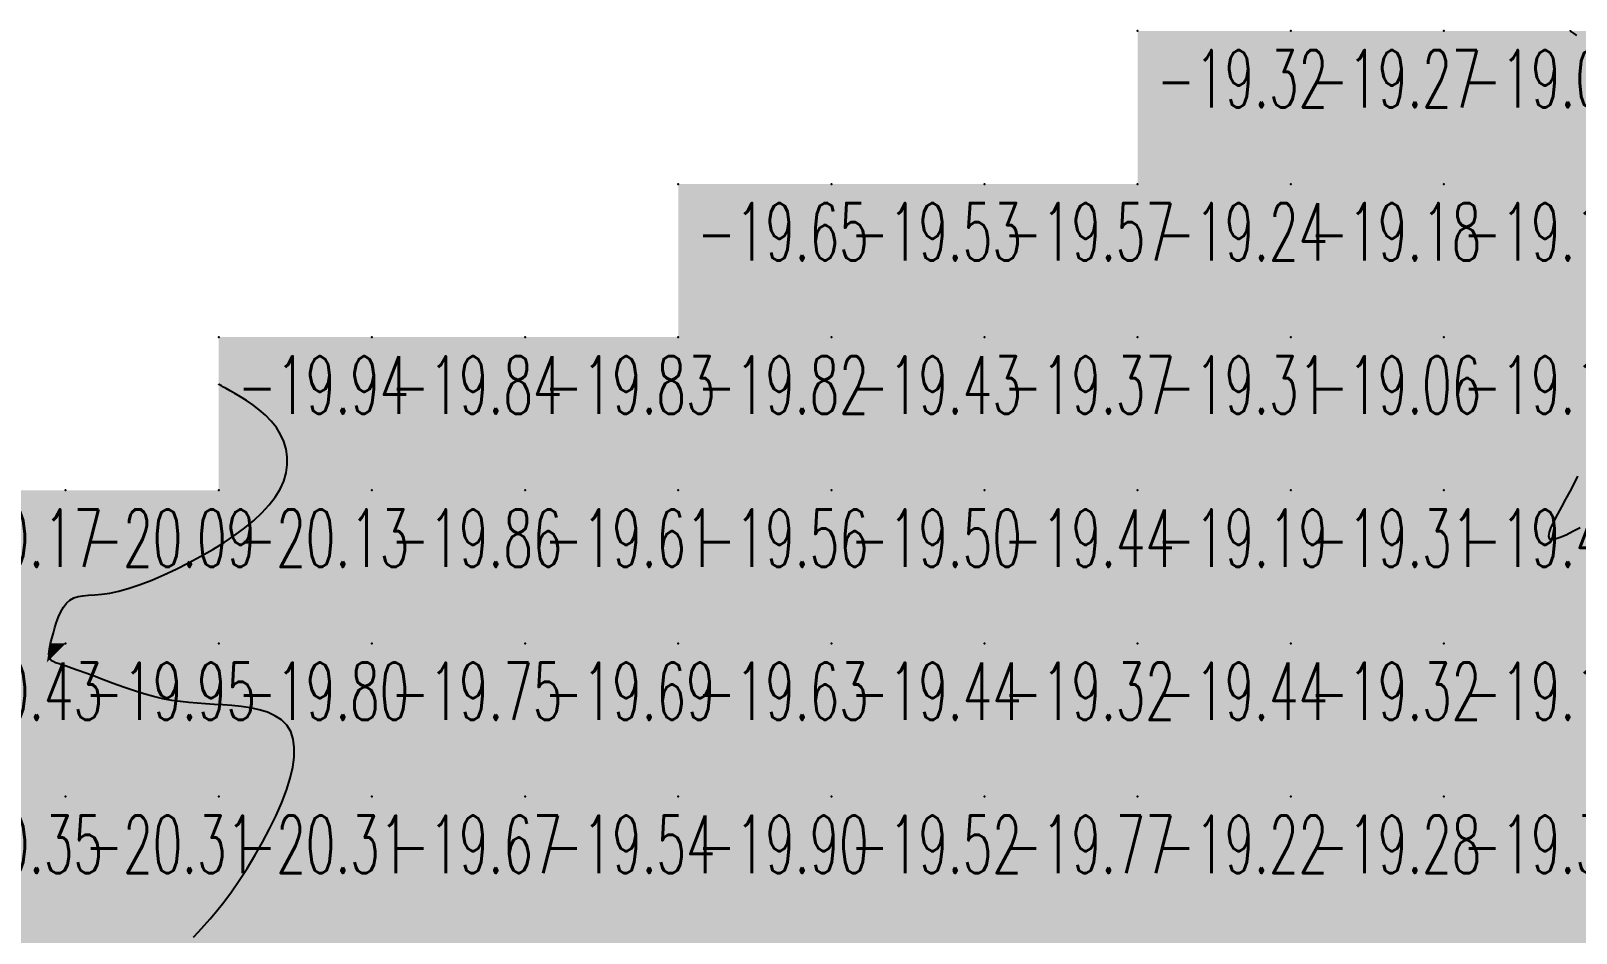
# Model space of a CAD drawing. Header units: millimetres. Extents: x 88261 to 90953, y 390274 to 392322.
# Drawn here: x 89058 to 89158.9, y 391968.3 to 392027.2 of the extents above; entities that cross this region are included whole.
import ezdxf
from ezdxf.enums import TextEntityAlignment as Align

# ---------------------------------------------------------------- set-up
doc = ezdxf.new("R2010")
doc.units = ezdxf.units.MM
doc.header["$LTSCALE"] = 25
for name, color, linetype in [('CN_03_00', 7, 'Continuous'), ('CN_04_00', 242, 'Continuous'), ('COTEAlt', 7, 'Continuous'), ('TN_COLORIAGE', 7, 'Continuous')]:
    doc.layers.add(name, color=color, linetype=linetype)
doc.styles.add('Simplex 1.0', font='Simplex.shx', dxfattribs={"width": 0.99, "height": 2.5})
doc.styles.get("Standard").update_dxf_attribs({"font": 'times.ttf'})

# ---------------------------------------------------------------- blocks, each defined once
blk = doc.blocks.new('COTE')
at = {"color": 0}
blk.add_point((0, 0), dxfattribs=at)
at = {"layer": 'COTEAlt'}
blk.add_attdef('ALT', text='', height=3.75, dxfattribs=at).set_placement((1.25, -1.25), align=Align.TOP_LEFT)

msp = doc.modelspace()

# ---------------------------------------------------------------- linework, layer by layer
at = {"layer": 'CN_03_00', "elevation": -19, "flags": 128}
for points in [[(89158.5, 392027.24), (89158.5, 392027.24), (89158.51, 392027.24), (89158.51, 392027.23), (89158.52, 392027.22), (89158.54, 392027.21), (89158.57, 392027.19), (89158.61, 392027.16), (89158.67, 392027.11), (89158.74, 392027.06), (89158.82, 392027), (89158.92, 392026.93)], [(89158.98, 391998.16), (89158.73, 391997.67), (89158.47, 391997.16), (89158.19, 391996.65), (89157.92, 391996.15), (89157.66, 391995.67), (89157.42, 391995.22), (89157.24, 391994.83), (89157.12, 391994.5), (89157.07, 391994.24), (89157.12, 391994.08), (89157.27, 391994.02), (89157.52, 391994.06), (89157.84, 391994.17), (89158.23, 391994.34), (89158.67, 391994.56), (89159.15, 391994.81)]]:
    msp.add_lwpolyline(points, dxfattribs=at)
at = {"layer": 'CN_04_00', "elevation": -20, "flags": 128}
msp.add_lwpolyline([(89068.6, 391968.05), (89068.93, 391968.41), (89069.3, 391968.81), (89069.69, 391969.26), (89070.12, 391969.77), (89070.58, 391970.35), (89071.07, 391971.01), (89071.58, 391971.75), (89072.1, 391972.55), (89072.61, 391973.39), (89073.1, 391974.25), (89073.57, 391975.13), (89073.99, 391976), (89074.36, 391976.84), (89074.67, 391977.66), (89074.91, 391978.43), (89075.08, 391979.15), (89075.17, 391979.82), (89075.18, 391980.44), (89075.11, 391980.99), (89074.95, 391981.48), (89074.69, 391981.9), (89074.35, 391982.24), (89073.92, 391982.52), (89073.43, 391982.74), (89072.89, 391982.9), (89072.31, 391983.03), (89071.71, 391983.12), (89071.11, 391983.18), (89070.51, 391983.23), (89069.94, 391983.26), (89069.38, 391983.3), (89068.84, 391983.33), (89068.29, 391983.38), (89067.74, 391983.44), (89067.18, 391983.52), (89066.6, 391983.63), (89065.99, 391983.77), (89065.35, 391983.95), (89064.69, 391984.16), (89064.02, 391984.38), (89063.36, 391984.62), (89062.72, 391984.86), (89062.12, 391985.09), (89061.56, 391985.3), (89061.06, 391985.48), (89060.64, 391985.63), (89060.29, 391985.75), (89060, 391985.84), (89059.77, 391985.92), (89059.58, 391985.98), (89059.44, 391986.05), (89059.33, 391986.11), (89059.26, 391986.19), (89059.21, 391986.29), (89059.17, 391986.4), (89059.16, 391986.54), (89059.17, 391986.7), (89059.2, 391986.88), (89059.24, 391987.1), (89059.29, 391987.35), (89059.36, 391987.63), (89059.45, 391987.94), (89059.55, 391988.28), (89059.66, 391988.63), (89059.79, 391988.98), (89059.94, 391989.31), (89060.12, 391989.61), (89060.31, 391989.87), (89060.53, 391990.07), (89060.78, 391990.21), (89061.06, 391990.3), (89061.38, 391990.35), (89061.74, 391990.38), (89062.15, 391990.41), (89062.62, 391990.46), (89063.14, 391990.53), (89063.73, 391990.66), (89064.39, 391990.84), (89065.11, 391991.08), (89065.87, 391991.38), (89066.66, 391991.71), (89067.47, 391992.09), (89068.28, 391992.5), (89069.08, 391992.93), (89069.85, 391993.37), (89070.6, 391993.83), (89071.29, 391994.3), (89071.94, 391994.78), (89072.54, 391995.27), (89073.07, 391995.77), (89073.54, 391996.28), (89073.94, 391996.79), (89074.26, 391997.31), (89074.49, 391997.84), (89074.64, 391998.37), (89074.72, 391998.9), (89074.72, 391999.42), (89074.64, 391999.93), (89074.5, 392000.42), (89074.29, 392000.89), (89074.01, 392001.34), (89073.68, 392001.76), (89073.3, 392002.14), (89072.89, 392002.5), (89072.47, 392002.82), (89072.05, 392003.1), (89071.66, 392003.35), (89071.29, 392003.57), (89070.99, 392003.74), (89070.74, 392003.88), (89070.56, 392003.98), (89070.43, 392004.06), (89070.34, 392004.11), (89070.29, 392004.14), (89070.26, 392004.15), (89070.25, 392004.16), (89070.25, 392004.16)], dxfattribs=at)
at = {"layer": 'TN_COLORIAGE', "color": 213}
for points in [[(89130.25, 392027.24, -19.27), (89130.25, 392017.24, -19.27), (89140.25, 392027.24, -19.27)], [(89140.25, 392017.24, -19.24), (89140.25, 392027.24, -19.24), (89130.25, 392017.24, -19.24)], [(89140.25, 392027.24, -19.05), (89140.25, 392017.24, -19.05), (89150.25, 392027.24, -19.05)], [(89150.25, 392017.24, -19.18), (89150.25, 392027.24, -19.18), (89140.25, 392017.24, -19.18)], [(89150.25, 392017.24, -19), (89159.5, 392026.49, -19), (89150.25, 392027.24, -19), (89158.5, 392027.24, -19)], [(89150.25, 392017.24, -19), (89159.5, 392026.49, -19), (89160.25, 392017.24, -19), (89160.25, 392025.61, -19)], [(89100.25, 392017.24, -19.53), (89100.25, 392007.24, -19.53), (89110.25, 392017.24, -19.53)], [(89110.25, 392007.24, -19.82), (89110.25, 392017.24, -19.82), (89100.25, 392007.24, -19.82)], [(89110.25, 392017.24, -19.57), (89110.25, 392007.24, -19.57), (89120.25, 392017.24, -19.57)], [(89120.25, 392007.24, -19.43), (89120.25, 392017.24, -19.43), (89110.25, 392007.24, -19.43)], [(89130.25, 392007.24, -19.37), (89130.25, 392017.24, -19.37), (89120.25, 392007.24, -19.37)], [(89120.25, 392017.24, -19.24), (89120.25, 392007.24, -19.24), (89130.25, 392017.24, -19.24)], [(89130.25, 392007.24, -19.18), (89140.25, 392007.24, -19.18), (89140.25, 392017.24, -19.18)], [(89130.25, 392017.24, -19.18), (89130.25, 392007.24, -19.18), (89140.25, 392017.24, -19.18)], [(89140.25, 392017.24, -19.12), (89140.25, 392007.24, -19.12), (89150.25, 392017.24, -19.12)], [(89140.25, 392007.24, -19.12), (89150.25, 392007.24, -19.12), (89150.25, 392017.24, -19.12)], [(89150.25, 392017.24, -19.05), (89150.25, 392007.24, -19.05), (89160.25, 392017.24, -19.05)], [(89150.25, 392007.24, -19.05), (89160.25, 392007.24, -19.05), (89160.25, 392017.24, -19.05)], [(89070.25, 392004.16, -19.84), (89074.67, 392001.66, -19.84), (89070.25, 392007.24, -19.84), (89080.25, 392007.24, -19.84)], [(89075.15, 391997.24, -19.84), (89074.67, 392001.66, -19.84), (89080.25, 391997.24, -19.84), (89080.25, 392007.24, -19.84)], [(89080.25, 392007.24, -19.83), (89080.25, 391997.24, -19.83), (89090.25, 392007.24, -19.83)], [(89090.25, 391997.24, -19.86), (89090.25, 392007.24, -19.86), (89080.25, 391997.24, -19.86)], [(89100.25, 391997.24, -19.61), (89100.25, 392007.24, -19.61), (89090.25, 391997.24, -19.61)], [(89090.25, 392007.24, -19.82), (89090.25, 391997.24, -19.82), (89100.25, 392007.24, -19.82)], [(89100.25, 391997.24, -19.43), (89110.25, 391997.24, -19.43), (89110.25, 392007.24, -19.43)], [(89100.25, 392007.24, -19.43), (89100.25, 391997.24, -19.43), (89110.25, 392007.24, -19.43)], [(89110.25, 392007.24, -19.37), (89110.25, 391997.24, -19.37), (89120.25, 392007.24, -19.37)], [(89110.25, 391997.24, -19.37), (89120.25, 391997.24, -19.37), (89120.25, 392007.24, -19.37)], [(89120.25, 392007.24, -19.31), (89120.25, 391997.24, -19.31), (89130.25, 392007.24, -19.31)], [(89120.25, 391997.24, -19.31), (89130.25, 391997.24, -19.31), (89130.25, 392007.24, -19.31)], [(89130.25, 392007.24, -19.06), (89130.25, 391997.24, -19.06), (89140.25, 392007.24, -19.06)], [(89130.25, 391997.24, -19.06), (89140.25, 391997.24, -19.06), (89140.25, 392007.24, -19.06)], [(89140.25, 392007.24, -19.18), (89140.25, 391997.24, -19.18), (89150.25, 392007.24, -19.18)], [(89140.25, 391997.24, -19.18), (89150.25, 391997.24, -19.18), (89150.25, 392007.24, -19.18)], [(89150.25, 391997.24, -19), (89158.65, 391997.24, -19), (89160.25, 392007.24, -19), (89160.25, 392001.08, -19)], [(89150.25, 392007.24, -19.14), (89150.25, 391997.24, -19.14), (89160.25, 392007.24, -19.14)], [(89070.25, 391987.24, -19.86), (89080.25, 391987.24, -19.86), (89080.25, 391997.24, -19.86)], [(89075.15, 391997.24, -19.8), (89070.25, 391993.26, -19.8), (89080.25, 391997.24, -19.8), (89070.25, 391987.24, -19.8)], [(89080.25, 391997.24, -19.61), (89080.25, 391987.24, -19.61), (89090.25, 391997.24, -19.61)], [(89080.25, 391987.24, -19.61), (89090.25, 391987.24, -19.61), (89090.25, 391997.24, -19.61)], [(89090.25, 391997.24, -19.56), (89090.25, 391987.24, -19.56), (89100.25, 391997.24, -19.56)], [(89090.25, 391987.24, -19.56), (89100.25, 391987.24, -19.56), (89100.25, 391997.24, -19.56)], [(89100.25, 391997.24, -19.5), (89100.25, 391987.24, -19.5), (89110.25, 391997.24, -19.5)], [(89100.25, 391987.24, -19.5), (89110.25, 391987.24, -19.5), (89110.25, 391997.24, -19.5)], [(89110.25, 391997.24, -19.44), (89110.25, 391987.24, -19.44), (89120.25, 391997.24, -19.44)], [(89110.25, 391987.24, -19.44), (89120.25, 391987.24, -19.44), (89120.25, 391997.24, -19.44)], [(89120.25, 391987.24, -19.19), (89130.25, 391987.24, -19.19), (89130.25, 391997.24, -19.19)], [(89120.25, 391997.24, -19.19), (89120.25, 391987.24, -19.19), (89130.25, 391997.24, -19.19)], [(89130.25, 391997.24, -19.31), (89130.25, 391987.24, -19.31), (89140.25, 391997.24, -19.31)], [(89130.25, 391987.24, -19.31), (89140.25, 391987.24, -19.31), (89140.25, 391997.24, -19.31)], [(89140.25, 391997.24, -19.46), (89140.25, 391987.24, -19.46), (89150.25, 391997.24, -19.46)], [(89140.25, 391987.24, -19.46), (89150.25, 391987.24, -19.46), (89150.25, 391997.24, -19.46)], [(89150.25, 391997.24, -19), (89158.65, 391997.24, -19), (89150.25, 391987.24, -19), (89155.95, 391992.94, -19)], [(89160.25, 391987.24, -19), (89160.25, 391995.48, -19), (89150.25, 391987.24, -19), (89155.95, 391992.94, -19)], [(89062.98, 391989.97, -19.8), (89070.25, 391993.26, -19.8), (89060.25, 391987.24, -19.8), (89070.25, 391987.24, -19.8)], [(89060.25, 391990.81, -19.95), (89059.23, 391987.24, -19.95), (89060.25, 391987.24, -19.95)], [(89060.25, 391990.81, -19.95), (89062.98, 391989.97, -19.95), (89060.25, 391987.24, -19.95)], [(89059.02, 391986.01, -19.95), (89059.23, 391987.24, -19.95), (89060.25, 391987.24, -19.95)], [(89060.25, 391985.88, -19.95), (89059.02, 391986.01, -19.95), (89060.25, 391987.24, -19.95)], [(89060.25, 391985.88, -19.8), (89066.37, 391983.36, -19.8), (89060.25, 391987.24, -19.8), (89070.25, 391987.24, -19.8)], [(89070.25, 391983.32, -19.8), (89066.37, 391983.36, -19.8), (89070.25, 391987.24, -19.8)], [(89070.25, 391983.32, -19.75), (89075.72, 391982.71, -19.75), (89070.25, 391987.24, -19.75), (89080.25, 391987.24, -19.75)], [(89075.72, 391982.71, -19.67), (89075.05, 391977.24, -19.67), (89080.25, 391987.24, -19.67), (89080.25, 391977.24, -19.67)], [(89080.25, 391987.24, -19.69), (89080.25, 391977.24, -19.69), (89090.25, 391987.24, -19.69)], [(89080.25, 391977.24, -19.69), (89090.25, 391977.24, -19.69), (89090.25, 391987.24, -19.69)], [(89090.25, 391977.24, -19.63), (89100.25, 391977.24, -19.63), (89100.25, 391987.24, -19.63)], [(89090.25, 391987.24, -19.63), (89090.25, 391977.24, -19.63), (89100.25, 391987.24, -19.63)], [(89100.25, 391987.24, -19.44), (89100.25, 391977.24, -19.44), (89110.25, 391987.24, -19.44)], [(89100.25, 391977.24, -19.44), (89110.25, 391977.24, -19.44), (89110.25, 391987.24, -19.44)], [(89110.25, 391987.24, -19.32), (89110.25, 391977.24, -19.32), (89120.25, 391987.24, -19.32)], [(89110.25, 391977.24, -19.32), (89120.25, 391977.24, -19.32), (89120.25, 391987.24, -19.32)], [(89120.25, 391987.24, -19.44), (89120.25, 391977.24, -19.44), (89130.25, 391987.24, -19.44)], [(89120.25, 391977.24, -19.44), (89130.25, 391977.24, -19.44), (89130.25, 391987.24, -19.44)], [(89130.25, 391977.24, -19.32), (89140.25, 391977.24, -19.32), (89140.25, 391987.24, -19.32)], [(89130.25, 391987.24, -19.32), (89130.25, 391977.24, -19.32), (89140.25, 391987.24, -19.32)], [(89140.25, 391987.24, -19.12), (89140.25, 391977.24, -19.12), (89150.25, 391987.24, -19.12)], [(89140.25, 391977.24, -19.12), (89150.25, 391977.24, -19.12), (89150.25, 391987.24, -19.12)], [(89150.25, 391987.24, -19.41), (89150.25, 391977.24, -19.41), (89160.25, 391987.24, -19.41)], [(89150.25, 391977.24, -19.41), (89160.25, 391977.24, -19.41), (89160.25, 391987.24, -19.41)], [(89070.25, 391969.4, -19.67), (89075.05, 391977.24, -19.67), (89070.25, 391967.24, -19.67), (89080.25, 391977.24, -19.67)], [(89070.25, 391967.24, -19.67), (89080.25, 391967.24, -19.67), (89080.25, 391977.24, -19.67)], [(89080.25, 391977.24, -19.54), (89080.25, 391967.24, -19.54), (89090.25, 391977.24, -19.54)], [(89080.25, 391967.24, -19.54), (89090.25, 391967.24, -19.54), (89090.25, 391977.24, -19.54)], [(89090.25, 391977.24, -19.9), (89090.25, 391967.24, -19.9), (89100.25, 391977.24, -19.9)], [(89090.25, 391967.24, -19.9), (89100.25, 391967.24, -19.9), (89100.25, 391977.24, -19.9)], [(89100.25, 391967.24, -19.52), (89110.25, 391967.24, -19.52), (89110.25, 391977.24, -19.52)], [(89100.25, 391977.24, -19.52), (89100.25, 391967.24, -19.52), (89110.25, 391977.24, -19.52)], [(89110.25, 391977.24, -19.77), (89110.25, 391967.24, -19.77), (89120.25, 391977.24, -19.77)], [(89110.25, 391967.24, -19.77), (89120.25, 391967.24, -19.77), (89120.25, 391977.24, -19.77)], [(89120.25, 391977.24, -19.22), (89120.25, 391967.24, -19.22), (89130.25, 391977.24, -19.22)], [(89120.25, 391967.24, -19.22), (89130.25, 391967.24, -19.22), (89130.25, 391977.24, -19.22)], [(89130.25, 391977.24, -19.28), (89130.25, 391967.24, -19.28), (89140.25, 391977.24, -19.28)], [(89130.25, 391967.24, -19.28), (89140.25, 391967.24, -19.28), (89140.25, 391977.24, -19.28)], [(89140.25, 391967.24, -19.31), (89150.25, 391967.24, -19.31), (89150.25, 391977.24, -19.31)], [(89140.25, 391977.24, -19.31), (89140.25, 391967.24, -19.31), (89150.25, 391977.24, -19.31)], [(89150.25, 391977.24, -19.47), (89150.25, 391967.24, -19.47), (89160.25, 391977.24, -19.47)], [(89150.25, 391967.24, -19.47), (89160.25, 391967.24, -19.47), (89160.25, 391977.24, -19.47)], [(89067.44, 391967.24, -19.92), (89070.25, 391969.4, -19.92), (89070.25, 391967.24, -19.92)]]:
    msp.add_solid(points, dxfattribs=at)
at = {"layer": 'TN_COLORIAGE', "color": 203}
for points in [[(89158.5, 392027.24, -18.99), (89159.5, 392026.49, -18.99), (89160.25, 392027.24, -18.99)], [(89160.25, 392001.08, -18.91), (89158.65, 391997.24, -18.91), (89160.25, 391997.24, -18.91)], [(89155.95, 391992.94, -18.91), (89158.65, 391997.24, -18.91), (89160.25, 391997.24, -18.91)], [(89155.95, 391992.94, -18.91), (89160.25, 391995.48, -18.91), (89160.25, 391997.24, -18.91)]]:
    msp.add_solid(points, dxfattribs=at)
at = {"layer": 'TN_COLORIAGE', "color": 223}
for points in [[(89074.67, 392001.66, -20.13), (89070.25, 392004.16, -20.13), (89070.25, 391997.24, -20.13)], [(89074.67, 392001.66, -20.13), (89075.15, 391997.24, -20.13), (89070.25, 391997.24, -20.13)], [(89050.25, 391997.24, -20.09), (89050.25, 391987.24, -20.09), (89060.25, 391997.24, -20.09)], [(89050.25, 391987.24, -20), (89059.23, 391987.24, -20), (89060.25, 391997.24, -20), (89060.25, 391990.81, -20)], [(89070.25, 391997.24, -20), (89062.98, 391989.97, -20), (89060.25, 391997.24, -20), (89060.25, 391990.81, -20)], [(89070.25, 391993.26, -20.13), (89062.98, 391989.97, -20.13), (89070.25, 391997.24, -20.13)], [(89070.25, 391993.26, -20.13), (89075.15, 391997.24, -20.13), (89070.25, 391997.24, -20.13)], [(89050.25, 391987.24, -20), (89059.23, 391987.24, -20), (89050.25, 391977.24, -20), (89059.02, 391986.01, -20)], [(89050.25, 391977.24, -20), (89059.02, 391986.01, -20), (89060.25, 391977.24, -20), (89060.25, 391985.88, -20)], [(89066.37, 391983.36, -20.31), (89060.25, 391985.88, -20.31), (89060.25, 391977.24, -20.31)], [(89060.25, 391977.24, -20), (89066.37, 391983.36, -20), (89070.25, 391977.24, -20), (89070.25, 391983.32, -20)], [(89075.72, 391982.71, -20.31), (89070.25, 391983.32, -20.31), (89070.25, 391977.24, -20.31)], [(89075.05, 391977.24, -20.31), (89075.72, 391982.71, -20.31), (89070.25, 391977.24, -20.31)], [(89050.25, 391977.24, -20.31), (89050.25, 391967.24, -20.31), (89060.25, 391977.24, -20.31)], [(89050.25, 391967.24, -20.31), (89060.25, 391967.24, -20.31), (89060.25, 391977.24, -20.31)], [(89070.25, 391977.24, -20), (89070.25, 391969.4, -20), (89060.25, 391967.24, -20), (89067.44, 391967.24, -20)], [(89060.25, 391977.24, -20.31), (89060.25, 391967.24, -20.31), (89070.25, 391977.24, -20.31)], [(89075.05, 391977.24, -20.31), (89070.25, 391969.4, -20.31), (89070.25, 391977.24, -20.31)]]:
    msp.add_solid(points, dxfattribs=at)

# ---------------------------------------------------------------- block references
at = {"layer": 'COTEAlt'}
ref = msp.add_blockref('COTE', (89130.25, 392027.24), dxfattribs=at)
ref.add_attrib('ALT', '-19.32', dxfattribs={"height": 3.75, "style": 'Simplex 1.0', "width": 0.6}).set_placement((89131.5, 392025.99), align=Align.TOP_LEFT)
ref = msp.add_blockref('COTE', (89140.25, 392027.24), dxfattribs=at)
ref.add_attrib('ALT', '-19.27', dxfattribs={"height": 3.75, "style": 'Simplex 1.0', "width": 0.6}).set_placement((89141.5, 392025.99), align=Align.TOP_LEFT)
ref = msp.add_blockref('COTE', (89150.25, 392027.24), dxfattribs=at)
ref.add_attrib('ALT', '-19.05', dxfattribs={"height": 3.75, "style": 'Simplex 1.0', "width": 0.6}).set_placement((89151.5, 392025.99), align=Align.TOP_LEFT)
ref = msp.add_blockref('COTE', (89100.25, 392017.24), dxfattribs=at)
ref.add_attrib('ALT', '-19.65', dxfattribs={"height": 3.75, "style": 'Simplex 1.0', "width": 0.6}).set_placement((89101.5, 392015.99), align=Align.TOP_LEFT)
ref = msp.add_blockref('COTE', (89110.25, 392017.24), dxfattribs=at)
ref.add_attrib('ALT', '-19.53', dxfattribs={"height": 3.75, "style": 'Simplex 1.0', "width": 0.6}).set_placement((89111.5, 392015.99), align=Align.TOP_LEFT)
ref = msp.add_blockref('COTE', (89120.25, 392017.24), dxfattribs=at)
ref.add_attrib('ALT', '-19.57', dxfattribs={"height": 3.75, "style": 'Simplex 1.0', "width": 0.6}).set_placement((89121.5, 392015.99), align=Align.TOP_LEFT)
ref = msp.add_blockref('COTE', (89130.25, 392017.24), dxfattribs=at)
ref.add_attrib('ALT', '-19.24', dxfattribs={"height": 3.75, "style": 'Simplex 1.0', "width": 0.6}).set_placement((89131.5, 392015.99), align=Align.TOP_LEFT)
ref = msp.add_blockref('COTE', (89140.25, 392017.24), dxfattribs=at)
ref.add_attrib('ALT', '-19.18', dxfattribs={"height": 3.75, "style": 'Simplex 1.0', "width": 0.6}).set_placement((89141.5, 392015.99), align=Align.TOP_LEFT)
ref = msp.add_blockref('COTE', (89150.25, 392017.24), dxfattribs=at)
ref.add_attrib('ALT', '-19.12', dxfattribs={"height": 3.75, "style": 'Simplex 1.0', "width": 0.6}).set_placement((89151.5, 392015.99), align=Align.TOP_LEFT)
ref = msp.add_blockref('COTE', (89070.25, 392007.24), dxfattribs=at)
ref.add_attrib('ALT', '-19.94', dxfattribs={"height": 3.75, "style": 'Simplex 1.0', "width": 0.6}).set_placement((89071.5, 392005.99), align=Align.TOP_LEFT)
ref = msp.add_blockref('COTE', (89080.25, 392007.24), dxfattribs=at)
ref.add_attrib('ALT', '-19.84', dxfattribs={"height": 3.75, "style": 'Simplex 1.0', "width": 0.6}).set_placement((89081.5, 392005.99), align=Align.TOP_LEFT)
ref = msp.add_blockref('COTE', (89090.25, 392007.24), dxfattribs=at)
ref.add_attrib('ALT', '-19.83', dxfattribs={"height": 3.75, "style": 'Simplex 1.0', "width": 0.6}).set_placement((89091.5, 392005.99), align=Align.TOP_LEFT)
ref = msp.add_blockref('COTE', (89100.25, 392007.24), dxfattribs=at)
ref.add_attrib('ALT', '-19.82', dxfattribs={"height": 3.75, "style": 'Simplex 1.0', "width": 0.6}).set_placement((89101.5, 392005.99), align=Align.TOP_LEFT)
ref = msp.add_blockref('COTE', (89110.25, 392007.24), dxfattribs=at)
ref.add_attrib('ALT', '-19.43', dxfattribs={"height": 3.75, "style": 'Simplex 1.0', "width": 0.6}).set_placement((89111.5, 392005.99), align=Align.TOP_LEFT)
ref = msp.add_blockref('COTE', (89120.25, 392007.24), dxfattribs=at)
ref.add_attrib('ALT', '-19.37', dxfattribs={"height": 3.75, "style": 'Simplex 1.0', "width": 0.6}).set_placement((89121.5, 392005.99), align=Align.TOP_LEFT)
ref = msp.add_blockref('COTE', (89130.25, 392007.24), dxfattribs=at)
ref.add_attrib('ALT', '-19.31', dxfattribs={"height": 3.75, "style": 'Simplex 1.0', "width": 0.6}).set_placement((89131.5, 392005.99), align=Align.TOP_LEFT)
ref = msp.add_blockref('COTE', (89140.25, 392007.24), dxfattribs=at)
ref.add_attrib('ALT', '-19.06', dxfattribs={"height": 3.75, "style": 'Simplex 1.0', "width": 0.6}).set_placement((89141.5, 392005.99), align=Align.TOP_LEFT)
ref = msp.add_blockref('COTE', (89150.25, 392007.24), dxfattribs=at)
ref.add_attrib('ALT', '-19.18', dxfattribs={"height": 3.75, "style": 'Simplex 1.0', "width": 0.6}).set_placement((89151.5, 392005.99), align=Align.TOP_LEFT)
ref = msp.add_blockref('COTE', (89050.25, 391997.24), dxfattribs=at)
ref.add_attrib('ALT', '-20.17', dxfattribs={"height": 3.75, "style": 'Simplex 1.0', "width": 0.6}).set_placement((89051.5, 391995.99), align=Align.TOP_LEFT)
ref = msp.add_blockref('COTE', (89060.25, 391997.24), dxfattribs=at)
ref.add_attrib('ALT', '-20.09', dxfattribs={"height": 3.75, "style": 'Simplex 1.0', "width": 0.6}).set_placement((89061.5, 391995.99), align=Align.TOP_LEFT)
ref = msp.add_blockref('COTE', (89070.25, 391997.24), dxfattribs=at)
ref.add_attrib('ALT', '-20.13', dxfattribs={"height": 3.75, "style": 'Simplex 1.0', "width": 0.6}).set_placement((89071.5, 391995.99), align=Align.TOP_LEFT)
ref = msp.add_blockref('COTE', (89080.25, 391997.24), dxfattribs=at)
ref.add_attrib('ALT', '-19.86', dxfattribs={"height": 3.75, "style": 'Simplex 1.0', "width": 0.6}).set_placement((89081.5, 391995.99), align=Align.TOP_LEFT)
ref = msp.add_blockref('COTE', (89090.25, 391997.24), dxfattribs=at)
ref.add_attrib('ALT', '-19.61', dxfattribs={"height": 3.75, "style": 'Simplex 1.0', "width": 0.6}).set_placement((89091.5, 391995.99), align=Align.TOP_LEFT)
ref = msp.add_blockref('COTE', (89100.25, 391997.24), dxfattribs=at)
ref.add_attrib('ALT', '-19.56', dxfattribs={"height": 3.75, "style": 'Simplex 1.0', "width": 0.6}).set_placement((89101.5, 391995.99), align=Align.TOP_LEFT)
ref = msp.add_blockref('COTE', (89110.25, 391997.24), dxfattribs=at)
ref.add_attrib('ALT', '-19.50', dxfattribs={"height": 3.75, "style": 'Simplex 1.0', "width": 0.6}).set_placement((89111.5, 391995.99), align=Align.TOP_LEFT)
ref = msp.add_blockref('COTE', (89120.25, 391997.24), dxfattribs=at)
ref.add_attrib('ALT', '-19.44', dxfattribs={"height": 3.75, "style": 'Simplex 1.0', "width": 0.6}).set_placement((89121.5, 391995.99), align=Align.TOP_LEFT)
ref = msp.add_blockref('COTE', (89130.25, 391997.24), dxfattribs=at)
ref.add_attrib('ALT', '-19.19', dxfattribs={"height": 3.75, "style": 'Simplex 1.0', "width": 0.6}).set_placement((89131.5, 391995.99), align=Align.TOP_LEFT)
ref = msp.add_blockref('COTE', (89140.25, 391997.24), dxfattribs=at)
ref.add_attrib('ALT', '-19.31', dxfattribs={"height": 3.75, "style": 'Simplex 1.0', "width": 0.6}).set_placement((89141.5, 391995.99), align=Align.TOP_LEFT)
ref = msp.add_blockref('COTE', (89150.25, 391997.24), dxfattribs=at)
ref.add_attrib('ALT', '-19.46', dxfattribs={"height": 3.75, "style": 'Simplex 1.0', "width": 0.6}).set_placement((89151.5, 391995.99), align=Align.TOP_LEFT)
ref = msp.add_blockref('COTE', (89050.25, 391987.24), dxfattribs=at)
ref.add_attrib('ALT', '-20.43', dxfattribs={"height": 3.75, "style": 'Simplex 1.0', "width": 0.6}).set_placement((89051.5, 391985.99), align=Align.TOP_LEFT)
ref = msp.add_blockref('COTE', (89060.25, 391987.24), dxfattribs=at)
ref.add_attrib('ALT', '-19.95', dxfattribs={"height": 3.75, "style": 'Simplex 1.0', "width": 0.6}).set_placement((89061.5, 391985.99), align=Align.TOP_LEFT)
ref = msp.add_blockref('COTE', (89070.25, 391987.24), dxfattribs=at)
ref.add_attrib('ALT', '-19.80', dxfattribs={"height": 3.75, "style": 'Simplex 1.0', "width": 0.6}).set_placement((89071.5, 391985.99), align=Align.TOP_LEFT)
ref = msp.add_blockref('COTE', (89080.25, 391987.24), dxfattribs=at)
ref.add_attrib('ALT', '-19.75', dxfattribs={"height": 3.75, "style": 'Simplex 1.0', "width": 0.6}).set_placement((89081.5, 391985.99), align=Align.TOP_LEFT)
ref = msp.add_blockref('COTE', (89090.25, 391987.24), dxfattribs=at)
ref.add_attrib('ALT', '-19.69', dxfattribs={"height": 3.75, "style": 'Simplex 1.0', "width": 0.6}).set_placement((89091.5, 391985.99), align=Align.TOP_LEFT)
ref = msp.add_blockref('COTE', (89100.25, 391987.24), dxfattribs=at)
ref.add_attrib('ALT', '-19.63', dxfattribs={"height": 3.75, "style": 'Simplex 1.0', "width": 0.6}).set_placement((89101.5, 391985.99), align=Align.TOP_LEFT)
ref = msp.add_blockref('COTE', (89110.25, 391987.24), dxfattribs=at)
ref.add_attrib('ALT', '-19.44', dxfattribs={"height": 3.75, "style": 'Simplex 1.0', "width": 0.6}).set_placement((89111.5, 391985.99), align=Align.TOP_LEFT)
ref = msp.add_blockref('COTE', (89120.25, 391987.24), dxfattribs=at)
ref.add_attrib('ALT', '-19.32', dxfattribs={"height": 3.75, "style": 'Simplex 1.0', "width": 0.6}).set_placement((89121.5, 391985.99), align=Align.TOP_LEFT)
ref = msp.add_blockref('COTE', (89130.25, 391987.24), dxfattribs=at)
ref.add_attrib('ALT', '-19.44', dxfattribs={"height": 3.75, "style": 'Simplex 1.0', "width": 0.6}).set_placement((89131.5, 391985.99), align=Align.TOP_LEFT)
ref = msp.add_blockref('COTE', (89140.25, 391987.24), dxfattribs=at)
ref.add_attrib('ALT', '-19.32', dxfattribs={"height": 3.75, "style": 'Simplex 1.0', "width": 0.6}).set_placement((89141.5, 391985.99), align=Align.TOP_LEFT)
ref = msp.add_blockref('COTE', (89150.25, 391987.24), dxfattribs=at)
ref.add_attrib('ALT', '-19.12', dxfattribs={"height": 3.75, "style": 'Simplex 1.0', "width": 0.6}).set_placement((89151.5, 391985.99), align=Align.TOP_LEFT)
ref = msp.add_blockref('COTE', (89050.25, 391977.24), dxfattribs=at)
ref.add_attrib('ALT', '-20.35', dxfattribs={"height": 3.75, "style": 'Simplex 1.0', "width": 0.6}).set_placement((89051.5, 391975.99), align=Align.TOP_LEFT)
ref = msp.add_blockref('COTE', (89060.25, 391977.24), dxfattribs=at)
ref.add_attrib('ALT', '-20.31', dxfattribs={"height": 3.75, "style": 'Simplex 1.0', "width": 0.6}).set_placement((89061.5, 391975.99), align=Align.TOP_LEFT)
ref = msp.add_blockref('COTE', (89070.25, 391977.24), dxfattribs=at)
ref.add_attrib('ALT', '-20.31', dxfattribs={"height": 3.75, "style": 'Simplex 1.0', "width": 0.6}).set_placement((89071.5, 391975.99), align=Align.TOP_LEFT)
ref = msp.add_blockref('COTE', (89080.25, 391977.24), dxfattribs=at)
ref.add_attrib('ALT', '-19.67', dxfattribs={"height": 3.75, "style": 'Simplex 1.0', "width": 0.6}).set_placement((89081.5, 391975.99), align=Align.TOP_LEFT)
ref = msp.add_blockref('COTE', (89090.25, 391977.24), dxfattribs=at)
ref.add_attrib('ALT', '-19.54', dxfattribs={"height": 3.75, "style": 'Simplex 1.0', "width": 0.6}).set_placement((89091.5, 391975.99), align=Align.TOP_LEFT)
ref = msp.add_blockref('COTE', (89100.25, 391977.24), dxfattribs=at)
ref.add_attrib('ALT', '-19.90', dxfattribs={"height": 3.75, "style": 'Simplex 1.0', "width": 0.6}).set_placement((89101.5, 391975.99), align=Align.TOP_LEFT)
ref = msp.add_blockref('COTE', (89110.25, 391977.24), dxfattribs=at)
ref.add_attrib('ALT', '-19.52', dxfattribs={"height": 3.75, "style": 'Simplex 1.0', "width": 0.6}).set_placement((89111.5, 391975.99), align=Align.TOP_LEFT)
ref = msp.add_blockref('COTE', (89120.25, 391977.24), dxfattribs=at)
ref.add_attrib('ALT', '-19.77', dxfattribs={"height": 3.75, "style": 'Simplex 1.0', "width": 0.6}).set_placement((89121.5, 391975.99), align=Align.TOP_LEFT)
ref = msp.add_blockref('COTE', (89130.25, 391977.24), dxfattribs=at)
ref.add_attrib('ALT', '-19.22', dxfattribs={"height": 3.75, "style": 'Simplex 1.0', "width": 0.6}).set_placement((89131.5, 391975.99), align=Align.TOP_LEFT)
ref = msp.add_blockref('COTE', (89140.25, 391977.24), dxfattribs=at)
ref.add_attrib('ALT', '-19.28', dxfattribs={"height": 3.75, "style": 'Simplex 1.0', "width": 0.6}).set_placement((89141.5, 391975.99), align=Align.TOP_LEFT)
ref = msp.add_blockref('COTE', (89150.25, 391977.24), dxfattribs=at)
ref.add_attrib('ALT', '-19.31', dxfattribs={"height": 3.75, "style": 'Simplex 1.0', "width": 0.6}).set_placement((89151.5, 391975.99), align=Align.TOP_LEFT)

doc.saveas('drawing.dxf')
